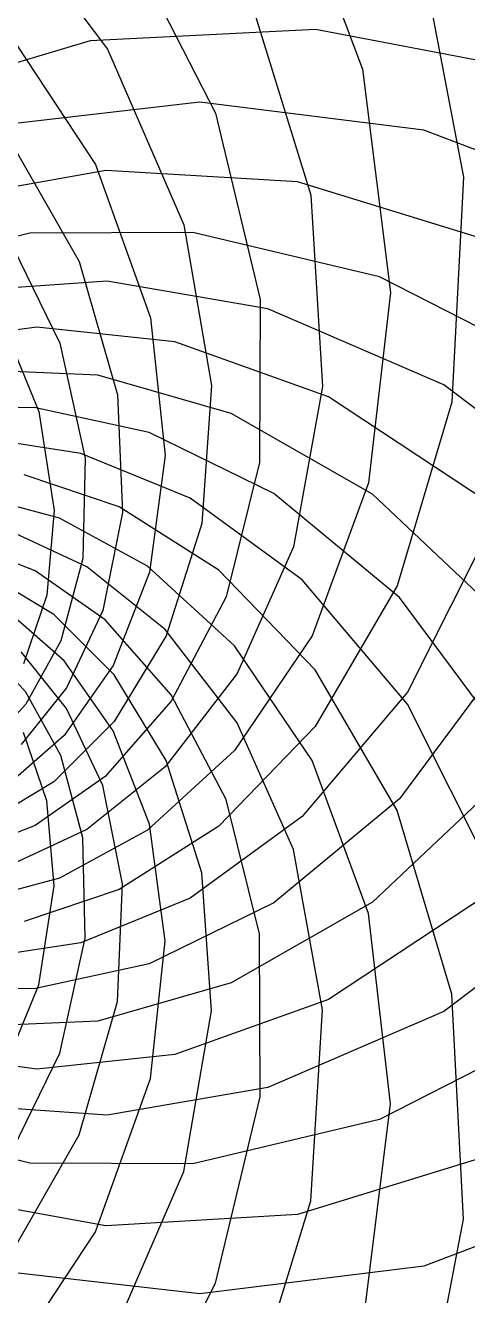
# Model space of a CAD drawing. Header units: metres. Extents: x 125 to 1075, y -75 to 875.
# Drawn here: x 649 to 742.7, y 273.3 to 542.7 of the extents above; entities that cross this region are included whole.
import ezdxf

# ---------------------------------------------------------------- set-up
doc = ezdxf.new("R2010")
doc.units = ezdxf.units.M

msp = doc.modelspace()

# ---------------------------------------------------------------- linework, layer by layer
for p, q in [((700.521, 585.90967), (720.448, 533.396)), ((637.6131, 575.7483), (666.42505, 537.65186)), ((667.56, 566.5469), (689.31885, 524.026)), ((731.27673, 565.63), (741.78204, 510.45383)), ((695.4541, 552.285), (709.4988, 506.63174)), ((641.51294, 547.09515), (663.8847, 513.19214)), ((710.4539, 541.782), (662.75037, 539.36536)), ((765.63007, 531.2766), (710.4539, 541.782)), ((662.75037, 539.36536), (623.8201, 527.7745)), ((666.42505, 537.65186), (682.56976, 500.37903)), ((720.448, 533.396), (726.3517, 485.9975)), ((685.9976, 526.35156), (645.64606, 521.69696)), ((733.39606, 520.4479), (685.9976, 526.35156)), ((643.25854, 522.566), (660.3938, 492.57315)), ((689.31885, 524.026), (698.746, 484.516)), ((785.9097, 500.52087), (733.39606, 520.4479)), ((666.0851, 511.92175), (632.095, 505.76917)), ((663.8847, 513.19214), (675.55145, 480.6795)), ((706.63184, 509.4987), (666.0851, 511.92175)), ((752.28503, 495.454), (706.63184, 509.4987)), ((741.78204, 510.45383), (739.3654, 462.75027)), ((709.4988, 506.63174), (711.9218, 466.08496)), ((643.4011, 501.65405), (656.30585, 475.26547)), ((649.974, 498.58905), (621.4642, 491.51245)), ((684.5161, 498.74588), (649.974, 498.58905)), ((682.56976, 500.37903), (688.41345, 466.33444)), ((724.0261, 489.31876), (684.5161, 498.74588)), ((660.3938, 492.57315), (668.52014, 464.3446)), ((666.3346, 488.4134), (637.02905, 486.39496)), ((700.37915, 482.56958), (666.3346, 488.4134)), ((766.5469, 467.55984), (724.0261, 489.31876)), ((726.3517, 485.9975), (721.697, 445.64597)), ((642.38074, 483.8994), (651.8919, 460.80048)), ((698.746, 484.516), (698.5891, 449.97385)), ((737.6519, 466.4249), (700.37915, 482.56958)), ((675.55145, 480.6795), (678.65247, 451.4687)), ((651.4689, 478.65237), (626.709, 475.3399)), ((680.6796, 475.5513), (651.4689, 478.65237)), ((656.30585, 475.26547), (661.66144, 450.86588)), ((713.19226, 463.88452), (680.6796, 475.5513)), ((664.3447, 468.52002), (639.38586, 469.55734)), ((692.57324, 460.39365), (664.3447, 468.52002)), ((688.41345, 466.33444), (686.395, 437.02893)), ((711.9218, 466.08496), (705.7692, 432.09482)), ((775.7483, 437.6129), (737.6519, 466.4249)), ((668.52014, 464.3446), (669.55743, 439.3857)), ((747.0952, 441.5127), (713.19226, 463.88452)), ((650.86597, 461.66135), (629.6281, 461.17938)), ((675.26556, 456.3057), (650.86597, 461.66135)), ((651.8919, 460.80048), (655.10516, 439.80154)), ((739.3654, 462.75027), (727.7745, 423.82004)), ((722.56604, 443.25836), (692.57324, 460.39365)), ((701.6541, 443.40094), (675.26556, 456.3057)), ((660.8006, 451.89178), (639.80164, 455.10504)), ((683.89954, 442.38055), (660.8006, 451.89178)), ((661.66144, 450.86588), (661.17944, 429.62796)), ((678.65247, 451.4687), (675.33997, 426.70883)), ((698.5891, 449.97385), (691.51245, 421.46405)), ((668.8878, 440.54553), (648.76587, 447.3564)), ((721.697, 445.64597), (709.73553, 413.2406)), ((656.24835, 438.16888), (638.8002, 442.8506)), ((707.64624, 425.08954), (683.89954, 442.38055)), ((728.2157, 421.31778), (701.6541, 443.40094)), ((752.06915, 415.3392), (722.56604, 443.25836)), ((655.10516, 439.80154), (653.53687, 421.80435)), ((669.55743, 439.3857), (665.39484, 418.55414)), ((689.9842, 427.16776), (668.8878, 440.54553)), ((674.8819, 427.96735), (656.24835, 438.16888)), ((686.395, 437.02893), (678.8333, 413.22043)), ((748.1446, 437.5964), (729.9696, 401.27032)), ((662.0217, 427.8216), (645.6516, 435.46204)), ((651.11597, 426.99597), (636.8065, 432.58652)), ((705.7692, 432.09482), (693.84937, 405.24698)), ((661.17944, 429.62796), (656.5098, 412.1765)), ((655.0272, 417.70966), (641.9059, 425.70007)), ((665.91064, 416.62897), (651.11597, 426.99597)), ((678.60077, 414.53934), (662.0217, 427.8216)), ((675.33997, 426.70883), (667.6232, 406.9166)), ((693.3347, 411.12943), (674.8819, 427.96735)), ((710.3676, 406.01587), (689.9842, 427.16776)), ((729.9696, 398.72952), (707.64624, 425.08954)), ((727.7745, 423.82004), (710.3676, 393.98407)), ((653.53687, 421.80435), (648.62146, 407.24915)), ((691.51245, 421.46405), (679.93134, 399.33032)), ((752.4225, 388.69965), (728.2157, 421.31778)), ((657.2665, 407.88525), (645.73206, 418.03275)), ((667.79694, 404.9311), (655.0272, 417.70966)), ((665.39484, 418.55414), (657.76575, 402.1787)), ((679.93134, 400.66962), (665.91064, 416.62897)), ((656.5098, 412.1765), (649.1416, 398.69598)), ((678.8333, 413.22043), (667.79694, 395.06888)), ((693.84937, 394.75293), (678.60077, 414.53934)), ((709.73553, 413.2406), (693.3347, 388.87048)), ((649.1416, 401.30396), (640.3423, 410.96072)), ((657.76575, 397.82126), (648.1686, 409.81754)), ((709.73553, 386.75934), (693.3347, 411.12943)), ((752.4225, 411.3002), (728.2157, 378.68204)), ((667.6232, 393.08337), (657.2665, 407.88525)), ((667.6232, 406.9166), (657.2665, 392.11472)), ((678.8333, 386.7795), (667.79694, 404.9311)), ((693.84937, 405.24698), (678.6007, 385.46057)), ((727.7745, 376.1799), (710.3676, 406.01587)), ((657.76575, 402.1787), (648.1686, 390.18243)), ((649.1416, 398.69598), (640.3423, 389.0392)), ((656.5098, 387.82346), (649.1416, 401.30396)), ((679.93134, 399.33032), (665.91064, 383.37097)), ((691.51245, 378.53592), (679.93134, 400.66962)), ((729.9696, 401.27032), (707.64624, 374.9103)), ((748.14453, 362.40344), (729.9696, 398.72952)), ((665.3948, 381.44583), (657.76575, 397.82126)), ((667.79694, 395.06888), (655.0272, 382.29028)), ((710.3676, 393.98407), (689.98413, 372.83218)), ((705.76917, 367.90512), (693.84937, 394.75293)), ((657.2665, 392.11472), (645.732, 381.96722)), ((653.53687, 378.19565), (648.62146, 392.75085)), ((675.3399, 373.2911), (667.6232, 393.08337)), ((693.3347, 388.87048), (674.88184, 372.0326)), ((661.17944, 370.372), (656.5098, 387.82346)), ((678.6007, 385.46057), (662.0217, 372.17834)), ((686.395, 362.97104), (678.8333, 386.7795)), ((721.69696, 354.35397), (709.73553, 386.75934)), ((665.91064, 383.37097), (651.11597, 373.00397)), ((752.0691, 384.6606), (722.566, 356.7415)), ((655.0272, 382.29028), (641.9059, 374.2999)), ((669.55743, 360.61426), (665.3948, 381.44583)), ((655.10516, 360.19846), (653.53687, 378.19565)), ((698.5891, 350.02612), (691.51245, 378.53592)), ((728.2157, 378.68204), (701.65405, 356.5989)), ((707.64624, 374.9103), (683.8994, 357.61932)), ((739.36536, 337.24963), (727.7745, 376.1799)), ((651.11597, 373.00397), (636.80646, 367.41345)), ((662.0217, 372.17834), (645.6516, 364.5379)), ((674.88184, 372.0326), (656.2483, 361.83105)), ((689.98413, 372.83218), (668.88776, 359.45438)), ((678.65247, 348.53125), (675.3399, 373.2911)), ((661.66144, 349.13412), (661.17944, 370.372)), ((711.92175, 333.91498), (705.76917, 367.90512)), ((656.2483, 361.83105), (638.8001, 357.14935)), ((688.41345, 333.66553), (686.395, 362.97104)), ((775.7483, 362.38696), (737.65186, 333.575)), ((668.88776, 359.45438), (648.7658, 352.64352)), ((651.8919, 339.19952), (655.10516, 360.19846)), ((668.52014, 335.65536), (669.55743, 360.61426)), ((747.0952, 358.48712), (713.19214, 336.11533)), ((683.8994, 357.61932), (660.80054, 348.10812)), ((701.65405, 356.5989), (675.2655, 343.6942)), ((722.566, 356.7415), (692.5732, 339.60623)), ((726.3516, 314.00244), (721.69696, 354.35397)), ((660.80054, 348.10812), (639.8016, 344.8949)), ((656.3058, 324.73453), (661.66144, 349.13412)), ((675.5514, 319.32047), (678.65247, 348.53125)), ((698.746, 315.484), (698.5891, 350.02612)), ((675.2655, 343.6942), (650.8659, 338.3386)), ((692.5732, 339.60623), (664.34467, 331.4799)), ((650.8659, 338.3386), (629.628, 338.8206)), ((642.38074, 316.1006), (651.8919, 339.19952)), ((741.782, 289.5461), (739.36536, 337.24963)), ((660.3938, 307.42685), (668.52014, 335.65536)), ((713.19214, 336.11533), (680.6795, 324.44858)), ((664.34467, 331.4799), (639.38574, 330.4426)), ((682.5697, 299.6209), (688.41345, 333.66553)), ((737.65186, 333.575), (700.3791, 317.43027)), ((709.4987, 293.3682), (711.92175, 333.91498)), ((766.5469, 332.44003), (724.026, 310.68115)), ((651.4687, 321.34753), (626.70886, 324.66006)), ((643.4011, 298.34595), (656.3058, 324.73453)), ((680.6795, 324.44858), (651.4687, 321.34753)), ((663.88464, 286.80783), (675.5514, 319.32047)), ((700.3791, 317.43027), (666.3345, 311.58652)), ((689.31885, 275.97397), (698.746, 315.484)), ((666.3345, 311.58652), (637.02893, 313.60498)), ((720.44794, 266.60394), (726.3516, 314.00244)), ((724.026, 310.68115), (684.516, 301.25403)), ((649.9739, 301.4109), (621.46405, 308.48752)), ((643.25854, 277.43405), (660.3938, 307.42685)), ((752.285, 304.54587), (706.6317, 290.50122)), ((684.516, 301.25403), (649.9739, 301.4109)), ((666.425, 262.34814), (682.5697, 299.6209)), ((785.90967, 299.479), (733.396, 279.552)), ((666.08496, 288.07816), (632.0948, 294.2308)), ((695.4541, 247.715), (709.4987, 293.3682)), ((706.6317, 290.50122), (666.08496, 288.07816)), ((731.2767, 234.36995), (741.782, 289.5461)), ((641.5129, 252.90482), (663.88464, 286.80783)), ((685.9975, 273.64835), (645.64594, 278.30298)), ((733.396, 279.552), (685.9975, 273.64835)), ((667.56, 233.45316), (689.31885, 275.97397))]:
    msp.add_line(p, q)

doc.saveas('drawing.dxf')
